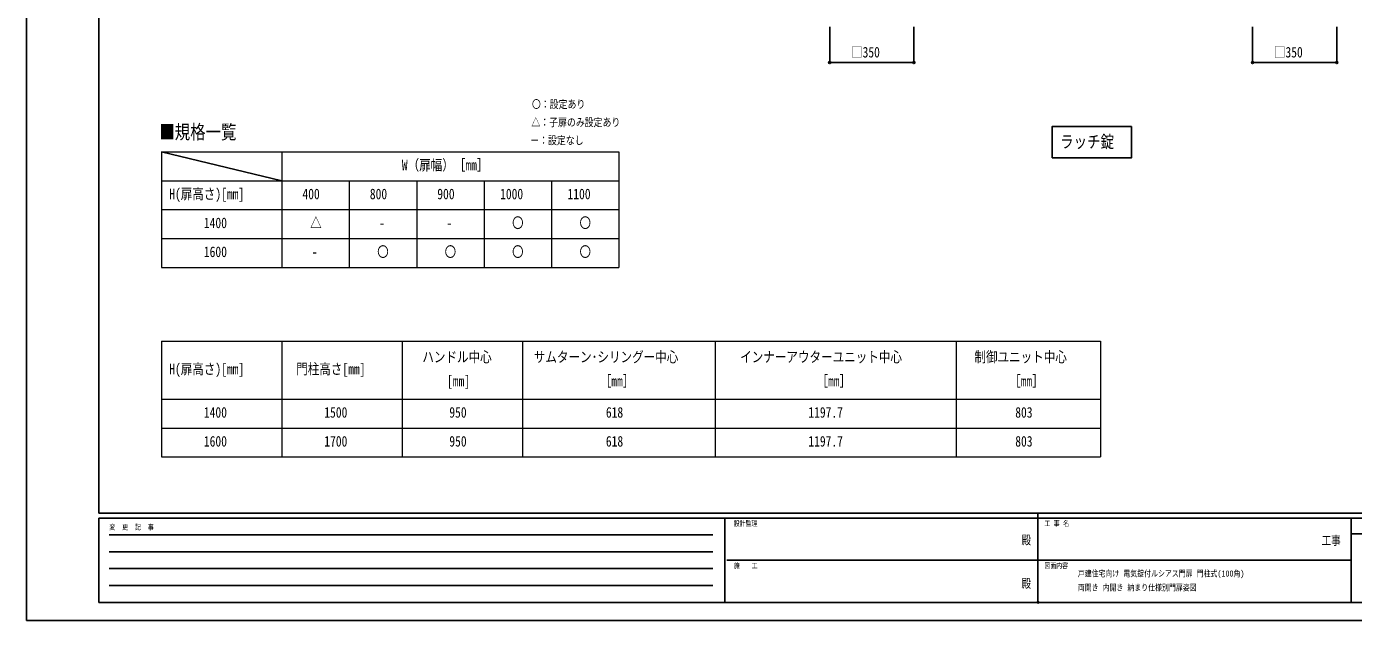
# Model space of a CAD drawing. Units: millimetres, scale not verified. Extents: x -4205 to 4205, y -2970 to 2970.
# Drawn here: x -4205 to 1305, y -2970 to -505 of the extents above; entities that cross this region are included whole.
import ezdxf
from ezdxf.enums import TextEntityAlignment as Align

# ---------------------------------------------------------------- set-up
doc = ezdxf.new("R2010")
doc.units = ezdxf.units.MM
doc.header["$LTSCALE"] = 12
doc.header["$PDMODE"] = 32
doc.header["$PDSIZE"] = 6
doc.layers.add('0-1_TABLE1', color=7, linetype='Continuous', lineweight=18)
for name, color, linetype in [('0-2_USER1', 3, 'Continuous'), ('0-5_YKK_D', 6, 'Continuous'), ('0-6_YKK_ZWAK', 7, 'Continuous')]:
    doc.layers.add(name, color=color, linetype=linetype)
doc.styles.add('ＭＳ ゴシック', font='')
doc.styles.get('ＭＳ ゴシック').set_extended_font_data('MS Gothic')

msp = doc.modelspace()

# ---------------------------------------------------------------- linework, layer by layer
at = {"layer": '0-1_TABLE1'}
for p, q in [((-3644.98, -1025), (-1744.98, -1025)), ((-3644.98, -1025), (-3644.98, -1505)), ((-3144.98, -1025), (-3144.98, -1505)), ((-1744.98, -1025), (-1744.98, -1505)), ((-3644.98, -1145), (-1744.98, -1145)), ((-2864.98, -1145), (-2864.98, -1505)), ((-2584.98, -1145), (-2584.98, -1505)), ((-2304.98, -1145), (-2304.98, -1505)), ((-2024.98, -1145), (-2024.98, -1505)), ((-3644.98, -1265), (-1744.98, -1265)), ((-3644.98, -1385), (-1744.98, -1385)), ((-3644.98, -1505), (-1744.98, -1505)), ((-3644.98, -1811.5), (255.02, -1811.5)), ((-3644.98, -1811.5), (-3644.98, -2291.5)), ((-3144.98, -1811.5), (-3144.98, -2291.5)), ((-2644.98, -1811.5), (-2644.98, -2291.5)), ((-2144.98, -1811.5), (-2144.98, -2291.5)), ((-1344.98, -1811.5), (-1344.98, -2291.5)), ((-344.98, -1811.5), (-344.98, -2291.5)), ((255.02, -1811.5), (255.02, -2291.5)), ((-3644.98, -2051.5), (255.02, -2051.5)), ((-3644.98, -2171.5), (255.02, -2171.5)), ((-3644.98, -2291.5), (255.02, -2291.5))]:
    msp.add_line(p, q, dxfattribs=at)
at = {"layer": '0-2_USER1'}
msp.add_line((-3644.98, -1025), (-3144.98, -1145), dxfattribs=at)
msp.add_lwpolyline([(53.33, -1050.49), (53.33, -920.28), (383.02, -920.28), (383.02, -1050.49)], close=True, dxfattribs=at)
at = {"layer": '0-5_YKK_D'}
for p, q in [((-869.98, -505.58), (-869.98, -655.58)), ((-519.98, -505.58), (-519.98, -655.58)), ((886.02, -505.58), (886.02, -655.58)), ((1236.02, -505.58), (1236.02, -655.58)), ((-869.98, -654.58), (-519.98, -654.58)), ((886.02, -654.58), (1236.02, -654.58))]:
    msp.add_line(p, q, dxfattribs=at)
for centre in [(-869.98, -654.58), (-519.98, -654.58), (886.02, -654.58), (1236.02, -654.58)]:
    msp.add_circle(centre, 4.25, dxfattribs=at)
at = {"layer": '0-6_YKK_ZWAK'}
for p, q in [((-3904.98, -2525), (-3904.98, 2775)), ((3895.02, -2525), (-3904.98, -2525)), ((-4.98, -2525), (-4.98, -2895)), ((-1304.98, -2545), (-3904.98, -2545)), ((-3904.98, -2895), (-3904.98, -2545)), ((-1304.98, -2545), (-1304.98, -2895)), ((-4.98, -2545), (-1304.98, -2545)), ((1295.02, -2545), (-4.98, -2545)), ((-3862.48, -2615), (-1354.98, -2615)), ((1985.02, -2610), (1295.02, -2610)), ((-3862.48, -2685), (-1354.98, -2685)), ((-1297.48, -2720), (-4.98, -2720)), ((-4.98, -2720), (1295.02, -2720)), ((-3862.48, -2755), (-1354.98, -2755)), ((-3862.48, -2825), (-1354.98, -2825)), ((-3904.98, -2895), (-1304.98, -2895)), ((-1304.98, -2895), (-4.98, -2895)), ((-4.98, -2895), (1295.02, -2895)), ((1295.02, -2895), (1985.02, -2895))]:
    msp.add_line(p, q, dxfattribs=at)
msp.add_lwpolyline([(-4205, -2970), (4205, -2970), (4205, 2970), (-4205, 2970)], close=True, dxfattribs=at)
msp.add_lwpolyline([(1985.02, -2545), (1295.02, -2545), (1295.02, -2895)], dxfattribs=at)
msp.add_point((-4.98, -2895), dxfattribs=at)

# ---------------------------------------------------------------- texts
at = {"layer": '0-1_TABLE1', "style": 'ＭＳ ゴシック', "width": 0.8}
for s, p in [('W（扉幅）［㎜］', (-2646.58, -1115)), ('H(扉高さ)[mm]', (-3612.58, -1235)), ('400', (-3059.38, -1235)), ('800', (-2779.38, -1235)), ('900', (-2499.38, -1235)), ('1000', (-2238.58, -1235)), ('1100', (-1958.58, -1235)), ('1400', (-3468.58, -1355)), ('△', (-3027.38, -1355)), ('〇', (-2188.98, -1355)), ('〇', (-1908.98, -1355)), ('-', (-2740.98, -1355)), ('-', (-2460.98, -1355)), ('1600', (-3468.58, -1475)), ('〇', (-2748.98, -1475)), ('〇', (-2468.98, -1475)), ('〇', (-2188.98, -1475)), ('〇', (-1908.98, -1475)), ('-', (-3020.98, -1475)), ('ハンドル中心', (-2561.38, -1911.5)), ('サムターン･シリングー中心', (-2098.58, -1911.5)), ('インナーアウターユニット中心', (-1241.78, -1911.5)), ('制御ユニット中心', (-268.98, -1911.5)), ('H(扉高さ)[mm]', (-3612.58, -1961.5)), ('門柱高さ[mm]', (-3085.38, -1961.5)), ('[㎜]', (-2458.98, -2011.5)), ('［㎜］', (-1824.98, -2011.5)), ('［㎜］', (-924.98, -2011.5)), ('［㎜］', (-124.98, -2011.5)), ('1400', (-3468.58, -2141.5)), ('1500', (-2968.58, -2141.5)), ('950', (-2449.38, -2141.5)), ('618', (-1799.38, -2141.5)), ('1197.7', (-958.58, -2141.5)), ('803', (-99.38, -2141.5)), ('1600', (-3468.58, -2261.5)), ('1700', (-2968.58, -2261.5)), ('950', (-2449.38, -2261.5)), ('618', (-1799.38, -2261.5)), ('1197.7', (-958.58, -2261.5)), ('803', (-99.38, -2261.5))]:
    msp.add_text(s, height=43.99, dxfattribs=at).set_placement(p, align=Align.BOTTOM_LEFT)
at = {"layer": '0-2_USER1', "style": 'ＭＳ ゴシック', "width": 0.8}
for s, height, p in [('〇：設定あり', 32.99, (-2106.37, -853.99)), ('△：子扉のみ設定あり', 32.99, (-2108.77, -928.99)), ('■規格一覧', 58.65, (-3653.51, -989.42)), ('－：設定なし', 32.99, (-2113.57, -1003.99)), ('ラッチ錠', 51.32, (86.62, -1024.08)), ('戸建住宅向け 電気錠付ルシアス門扉 門柱式(100角)', 25.66, (160.31, -2795.72)), ('両開き 内開き 納まり仕様別門扉姿図', 25.66, (160.31, -2854.06))]:
    msp.add_text(s, height=height, dxfattribs=at).set_placement(p, align=Align.BOTTOM_LEFT)
at = {"layer": '0-5_YKK_D', "style": 'ＭＳ ゴシック', "width": 0.8}
for p in [(-781.38, -646.58), (974.62, -646.58)]:
    msp.add_text('□350', height=43.99, dxfattribs=at).set_placement(p, align=Align.BOTTOM_LEFT)
at = {"layer": '0-6_YKK_ZWAK', "style": 'ＭＳ ゴシック', "width": 0.8}
for s, height, p in [('変  更  記  事', 21.99, (-3861.31, -2600)), ('設計監理', 21.99, (-1268.31, -2585)), ('工 事 名', 21.99, (21.27, -2585)), ('殿', 36.66, (-73.67, -2665.83)), ('工事', 36.66, (1172.33, -2667.46)), ('施\u3000\u3000工', 21.99, (-1268.31, -2760)), ('図面内容', 21.99, (21.27, -2760)), ('殿', 36.66, (-73.67, -2845.83))]:
    msp.add_text(s, height=height, dxfattribs=at).set_placement(p, align=Align.BOTTOM_LEFT)

doc.saveas('drawing.dxf')
